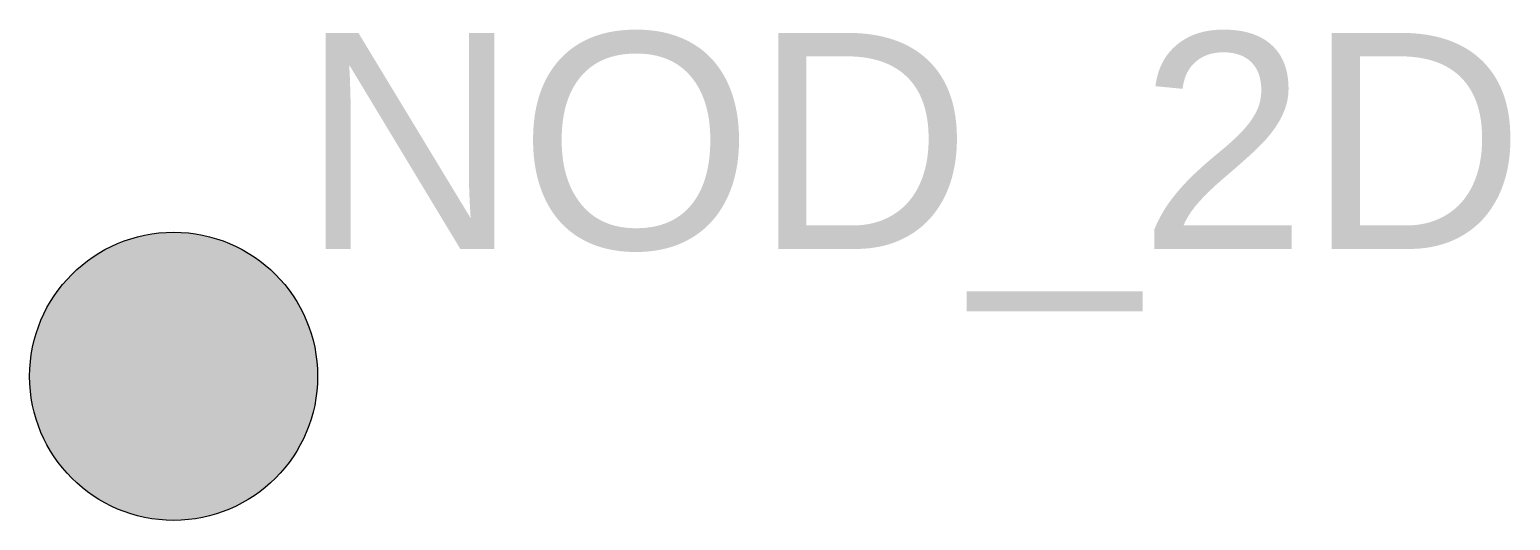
# Model space of a CAD drawing. Header units: millimetres. Extents: x -10 to 93, y -10 to 24.
import ezdxf

# ---------------------------------------------------------------- set-up
doc = ezdxf.new("R2010")
doc.units = ezdxf.units.MM
doc.layers.add('Nodal_2D', color=5, linetype='Continuous')
doc.styles.get("Standard").update_dxf_attribs({"font": 'arial.ttf'})

msp = doc.modelspace()

# ---------------------------------------------------------------- hatches: boundary and pattern name
at = {"layer": 'Nodal_2D'}
h = msp.add_hatch(color=256, dxfattribs=at)
h.dxf.hatch_style = 1
h.paths.add_polyline_path([(-10, 0, 1), (10, 0, 1)])

# ---------------------------------------------------------------- linework, layer by layer
msp.add_circle((0, 0), 10, dxfattribs=at)

# ---------------------------------------------------------------- texts
msp.add_attdef('NOD_2D', (8.84, 8.84), '?', height=15, dxfattribs=at)

doc.saveas('drawing.dxf')
